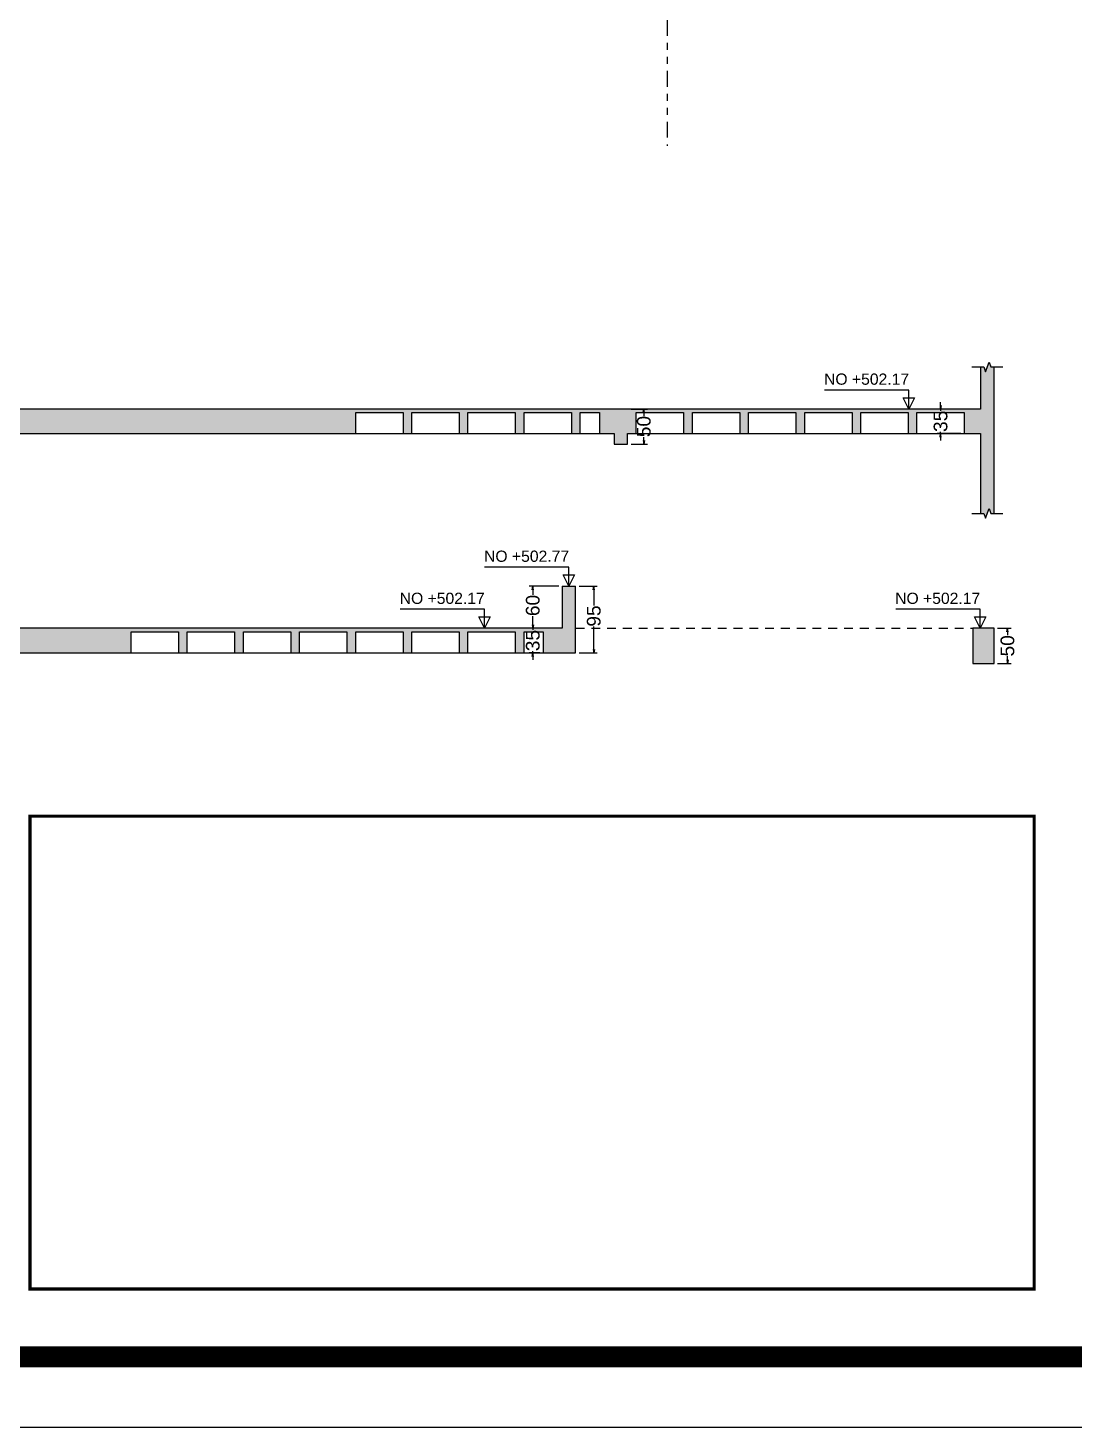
# Model space of a CAD drawing. Header units: millimetres. Extents: x -967 to 563, y -1588 to 506.
# Drawn here: x 87.05 to 101.96, y -295.37 to -275.43 of the extents above; entities that cross this region are included whole.
import ezdxf
from ezdxf.enums import TextEntityAlignment as Align

# ---------------------------------------------------------------- set-up
doc = ezdxf.new("R2010")
doc.units = ezdxf.units.MM
for name, pattern in [('CYPE_RAYAPUNTOPUNTO', [0.45, 0.225, -0.075, 0, -0.075, 0, -0.075]), ('DASHDOT', [1, 0.5, -0.25, 0, -0.25]), ('HIDDEN2', [0.1875, 0.125, -0.0625])]:
    doc.linetypes.add(name, pattern=pattern)
for name, color, linetype in [('00 - IMPPER - FOLHA - BORDAS', 1, 'Continuous'), ('18', 7, 'Continuous'), ('A_htc_alv', 7, 'Continuous'), ('AR-COTA-EXE-50', 7, 'Continuous'), ('COMP_INDNIVEL', 4, 'Continuous'), ('COMP_NIVEL', 4, 'Continuous'), ('EIXOS', 8, 'DASHDOT')]:
    doc.layers.add(name, color=color, linetype=linetype)
doc.layers.add('SECAO_COTAS', color=3, linetype='Continuous', lineweight=0)
doc.styles.add('ARIAL', font='arial.ttf')
doc.dimstyles.new('COTAS CORTE', dxfattribs={"dimtxt": 0.133333, "dimasz": 0.05, "dimexe": 0.05, "dimexo": 0.05, "dimgap": 0.01, "dimtad": 0, "dimdec": 1, "dimlfac": 100, "dimzin": 9, "dimdsep": 46, "dimtxsty": 'ARIAL', "dimblk": 'OPEN', "dimcen": 1.5, "dimadec": 0, "dimazin": 0, "dimtfac": 1, "dimtdec": 1, "dimtmove": 0, "dimatfit": 1, "dimldrblk": 'OPEN', "dimfxl": 1, "dimarcsym": 0})

# ---------------------------------------------------------------- blocks, each defined once
blk = doc.blocks.new('a0 impper')
at = {"layer": '00 - IMPPER - FOLHA - BORDAS'}
blk.add_lwpolyline([(2701.089, 1145.411), (2701.089, 1115.711), (2819.989, 1115.711), (2819.989, 1199.811), (2702.589, 1199.811)], dxfattribs=at)
at = {"layer": '00 - IMPPER - FOLHA - BORDAS', "const_width": 0.3}
blk.add_lwpolyline([(2703.589, 1116.711), (2818.989, 1116.711), (2818.989, 1198.811), (2703.589, 1198.811)], close=True, dxfattribs=at)
blk = doc.blocks.new('_Open')
at = {"color": 0, "linetype": 'ByBlock', "lineweight": -2}
for p, q in [((-1, 0.17), (0, 0)), ((-1, -0.17), (0, 0)), ((0, 0), (-1, 0))]:
    blk.add_line(p, q, dxfattribs=at)
blk = doc.blocks.new('*D885')
at = {"layer": 'AR-COTA-EXE-50', "color": 0, "linetype": 'ByBlock', "lineweight": -2, "transparency": 16777216}
for p, q in [((95.646, -280.857), (95.878, -280.857)), ((95.828, -280.907), (95.828, -280.958)), ((95.646, -281.357), (95.878, -281.357)), ((95.828, -281.307), (95.828, -281.257))]:
    blk.add_line(p, q, dxfattribs=at)
at = {"layer": 'Defpoints', "color": 0, "linetype": 'ByBlock', "transparency": 16777216}
for p in [(95.596, -280.857), (95.828, -280.857), (95.596, -281.357)]:
    blk.add_point(p, dxfattribs=at)
at = {"layer": 'AR-COTA-EXE-50', "color": 0, "linetype": 'ByBlock', "lineweight": -2, "transparency": 16777216, "xscale": 0.05, "yscale": 0.05, "zscale": 0.05}
for p, rotation in [((95.828, -280.857), 90), ((95.828, -281.357), 270)]:
    blk.add_blockref('_Open', p, dxfattribs=dict(at, rotation=rotation))
at = {"layer": 'AR-COTA-EXE-50', "color": 0, "linetype": 'ByBlock', "transparency": 16777216, "insert": (95.828, -281.107), "char_height": 0.195, "attachment_point": 5, "rotation": 90, "style": 'ARIAL'}
blk.add_mtext('50', dxfattribs=at)
blk = doc.blocks.new('*D886')
at = {"layer": 'AR-COTA-EXE-50', "color": 0, "linetype": 'ByBlock', "lineweight": -2, "transparency": 16777216}
for p, q in [((100.055, -280.807), (100.055, -280.757)), ((100.342, -280.857), (100.005, -280.857)), ((100.055, -280.857), (100.055, -280.882)), ((100.342, -281.207), (100.005, -281.207)), ((100.055, -281.207), (100.055, -281.183)), ((100.055, -281.257), (100.055, -281.307))]:
    blk.add_line(p, q, dxfattribs=at)
at = {"layer": 'Defpoints', "color": 0, "linetype": 'ByBlock', "transparency": 16777216}
for p in [(100.055, -280.857), (100.392, -280.857), (100.392, -281.207)]:
    blk.add_point(p, dxfattribs=at)
at = {"layer": 'AR-COTA-EXE-50', "color": 0, "linetype": 'ByBlock', "lineweight": -2, "transparency": 16777216, "xscale": 0.05, "yscale": 0.05, "zscale": 0.05}
for p, rotation in [((100.055, -280.857), 270), ((100.055, -281.207), 90)]:
    blk.add_blockref('_Open', p, dxfattribs=dict(at, rotation=rotation))
at = {"layer": 'AR-COTA-EXE-50', "color": 0, "linetype": 'ByBlock', "transparency": 16777216, "insert": (100.055, -281.032), "char_height": 0.195, "attachment_point": 5, "rotation": 90, "style": 'ARIAL'}
blk.add_mtext('35', dxfattribs=at)
blk = doc.blocks.new('*D888')
at = {"layer": 'AR-COTA-EXE-50', "color": 0, "linetype": 'ByBlock', "lineweight": -2, "transparency": 16777216}
for p, q in [((94.246, -283.932), (94.246, -283.882)), ((94.346, -283.982), (94.196, -283.982)), ((94.246, -283.982), (94.246, -284.006)), ((94.346, -284.332), (94.196, -284.332)), ((94.246, -284.332), (94.246, -284.307)), ((94.246, -284.382), (94.246, -284.432))]:
    blk.add_line(p, q, dxfattribs=at)
at = {"layer": 'Defpoints', "color": 0, "linetype": 'ByBlock', "transparency": 16777216}
for p in [(94.246, -283.982), (94.396, -283.982), (94.396, -284.332)]:
    blk.add_point(p, dxfattribs=at)
at = {"layer": 'AR-COTA-EXE-50', "color": 0, "linetype": 'ByBlock', "lineweight": -2, "transparency": 16777216, "xscale": 0.05, "yscale": 0.05, "zscale": 0.05}
for p, rotation in [((94.246, -283.982), 270), ((94.246, -284.332), 90)]:
    blk.add_blockref('_Open', p, dxfattribs=dict(at, rotation=rotation))
at = {"layer": 'AR-COTA-EXE-50', "color": 0, "linetype": 'ByBlock', "transparency": 16777216, "insert": (94.246, -284.157), "char_height": 0.195, "attachment_point": 5, "rotation": 90, "style": 'ARIAL'}
blk.add_mtext('35', dxfattribs=at)
blk = doc.blocks.new('*D889')
at = {"layer": 'AR-COTA-EXE-50', "color": 0, "linetype": 'ByBlock', "lineweight": -2, "transparency": 16777216}
for p, q in [((100.866, -283.982), (101.058, -283.982)), ((101.008, -284.032), (101.008, -284.082)), ((100.866, -284.482), (101.058, -284.482)), ((101.008, -284.432), (101.008, -284.381))]:
    blk.add_line(p, q, dxfattribs=at)
at = {"layer": 'Defpoints', "color": 0, "linetype": 'ByBlock', "transparency": 16777216}
for p in [(100.816, -283.982), (101.008, -283.982), (100.816, -284.482)]:
    blk.add_point(p, dxfattribs=at)
at = {"layer": 'AR-COTA-EXE-50', "color": 0, "linetype": 'ByBlock', "lineweight": -2, "transparency": 16777216, "xscale": 0.05, "yscale": 0.05, "zscale": 0.05}
for p, rotation in [((101.008, -283.982), 90), ((101.008, -284.482), 270)]:
    blk.add_blockref('_Open', p, dxfattribs=dict(at, rotation=rotation))
at = {"layer": 'AR-COTA-EXE-50', "color": 0, "linetype": 'ByBlock', "transparency": 16777216, "insert": (101.008, -284.232), "char_height": 0.195, "attachment_point": 5, "rotation": 90, "style": 'ARIAL'}
blk.add_mtext('50', dxfattribs=at)
blk = doc.blocks.new('EIXOS DE OBRA TERREO1')
at = {"layer": 'EIXOS', "linetype": 'CYPE_RAYAPUNTOPUNTO'}
blk.add_line((768.3342, -130.4804), (768.3342, -190.271), dxfattribs=at)
blk = doc.blocks.new('*D867')
at = {"layer": 'AR-COTA-EXE-50', "color": 0, "linetype": 'ByBlock', "lineweight": -2, "transparency": 16777216}
for p, q in [((94.616, -283.382), (94.196, -283.382)), ((94.246, -283.432), (94.246, -283.507)), ((94.246, -283.932), (94.246, -283.807)), ((94.616, -283.982), (94.196, -283.982))]:
    blk.add_line(p, q, dxfattribs=at)
at = {"layer": 'Defpoints', "color": 0, "linetype": 'ByBlock', "transparency": 16777216}
for p in [(94.246, -283.382), (94.666, -283.382), (94.666, -283.982)]:
    blk.add_point(p, dxfattribs=at)
at = {"layer": 'AR-COTA-EXE-50', "color": 0, "linetype": 'ByBlock', "lineweight": -2, "transparency": 16777216, "xscale": 0.05, "yscale": 0.05, "zscale": 0.05}
for p, rotation in [((94.246, -283.382), 90), ((94.246, -283.982), 270)]:
    blk.add_blockref('_Open', p, dxfattribs=dict(at, rotation=rotation))
at = {"layer": 'AR-COTA-EXE-50', "color": 0, "linetype": 'ByBlock', "transparency": 16777216, "insert": (94.246, -283.657), "char_height": 0.195, "attachment_point": 5, "rotation": 90, "style": 'ARIAL'}
blk.add_mtext('60', dxfattribs=at)
blk = doc.blocks.new('*D868')
at = {"layer": 'AR-COTA-EXE-50', "color": 0, "linetype": 'ByBlock', "lineweight": -2, "transparency": 16777216}
for p, q in [((94.906, -283.382), (95.165, -283.382)), ((95.115, -283.432), (95.115, -283.657)), ((95.115, -284.282), (95.115, -283.958)), ((94.906, -284.332), (95.165, -284.332))]:
    blk.add_line(p, q, dxfattribs=at)
at = {"layer": 'Defpoints', "color": 0, "linetype": 'ByBlock', "transparency": 16777216}
for p in [(94.856, -283.382), (95.115, -283.382), (94.856, -284.332)]:
    blk.add_point(p, dxfattribs=at)
at = {"layer": 'AR-COTA-EXE-50', "color": 0, "linetype": 'ByBlock', "lineweight": -2, "transparency": 16777216, "xscale": 0.05, "yscale": 0.05, "zscale": 0.05}
for p, rotation in [((95.115, -283.382), 90), ((95.115, -284.332), 270)]:
    blk.add_blockref('_Open', p, dxfattribs=dict(at, rotation=rotation))
at = {"layer": 'AR-COTA-EXE-50', "color": 0, "linetype": 'ByBlock', "transparency": 16777216, "insert": (95.115, -283.807), "char_height": 0.195, "attachment_point": 5, "rotation": 90, "style": 'ARIAL'}
blk.add_mtext('95', dxfattribs=at)

msp = doc.modelspace()

# ---------------------------------------------------------------- hatches: boundary and pattern name
at = {"layer": 'A_htc_alv', "linetype": 'ByBlock'}
h = msp.add_hatch(color=8, dxfattribs=at)
h.dxf.hatch_style = 1
h.paths.add_polyline_path([(74.3647, -281.2075), (74.3657, -281.2075), (74.3657, -282.6575), (74.4097, -282.6575), (74.4347, -282.7262), (74.4847, -282.5888), (74.5097, -282.6575), (74.5557, -282.6575), (74.5557, -281.2075), (74.9332, -281.2075), (74.9332, -280.9075), (75.6077, -280.9075), (75.6077, -281.2075), (75.7327, -281.2075), (75.7327, -280.9075), (76.4072, -280.9075), (76.4072, -281.2075), (76.5322, -281.2075), (76.5322, -280.9075), (77.2067, -280.9075), (77.2067, -281.2075), (79.7302, -281.2075), (79.7302, -280.9075), (80.4047, -280.9075), (80.4047, -281.2075), (80.5297, -281.2075), (80.5297, -280.9075), (81.2042, -280.9075), (81.2042, -281.2075), (81.3292, -281.2075), (81.3292, -280.9075), (82.0037, -280.9075), (82.0037, -281.2075), (91.7227, -281.2075), (91.7227, -280.9075), (92.3972, -280.9075), (92.3972, -281.2075), (92.5222, -281.2075), (92.5222, -280.9075), (93.1967, -280.9075), (93.1967, -281.2075), (93.3217, -281.2075), (93.3217, -280.9075), (93.9962, -280.9075), (93.9962, -281.2075), (94.1212, -281.2075), (94.1212, -280.9075), (94.7957, -280.9075), (94.7957, -281.2075), (94.9207, -281.2075), (94.9207, -280.9075), (95.1952, -280.9075), (95.1952, -281.2075), (95.4057, -281.2075), (95.4057, -281.3575), (95.5957, -281.3575), (95.5957, -281.2075), (95.7202, -281.2075), (95.7202, -280.9075), (96.3947, -280.9075), (96.3947, -281.2075), (96.5197, -281.2075), (96.5197, -280.9075), (97.1942, -280.9075), (97.1942, -281.2075), (97.3192, -281.2075), (97.3192, -280.9075), (97.9937, -280.9075), (97.9937, -281.2075), (98.1187, -281.2075), (98.1187, -280.9075), (98.7932, -280.9075), (98.7932, -281.2075), (98.9182, -281.2075), (98.9182, -280.9075), (99.5927, -280.9075), (99.5927, -281.2075), (99.7177, -281.2075), (99.7177, -280.9075), (100.3922, -280.9075), (100.3922, -281.2075), (100.6257, -281.2075), (100.6257, -282.3454), (100.6697, -282.3454), (100.6947, -282.4141), (100.7447, -282.2767), (100.7697, -282.3454), (100.8157, -282.3454), (100.8157, -280.2575), (100.7697, -280.2575), (100.7447, -280.1888), (100.6947, -280.3261), (100.6697, -280.2575), (100.6257, -280.2575), (100.6257, -280.8575), (95.4057, -280.8575), (74.5557, -280.8575), (74.5557, -279.7575), (74.5097, -279.7575), (74.4847, -279.6888), (74.4347, -279.8262), (74.4097, -279.7575), (74.3657, -279.7575), (74.3657, -280.8575), (74.3647, -280.8575)])
h = msp.add_hatch(color=8, dxfattribs=at)
h.dxf.hatch_style = 1
h.paths.add_polyline_path([(36.8869, -283.9817), (36.8869, -285.3017), (37.0769, -285.3017), (37.0769, -284.3317), (37.3567, -284.3317), (37.3567, -284.0317), (38.0312, -284.0317), (38.0312, -284.3317), (38.1562, -284.3317), (38.1562, -284.0317), (38.8307, -284.0317), (38.8307, -284.3317), (38.9557, -284.3317), (38.9557, -284.0317), (39.6302, -284.0317), (39.6302, -284.3317), (39.7552, -284.3317), (39.7552, -284.0317), (40.4297, -284.0317), (40.4297, -284.3317), (40.5547, -284.3317), (41.2292, -284.3317), (41.3542, -284.3317), (41.3542, -284.0317), (42.0287, -284.0317), (42.0287, -284.3317), (42.1537, -284.3317), (42.1537, -284.0317), (42.8282, -284.0317), (42.8282, -284.3317), (42.9532, -284.3317), (42.9532, -284.0317), (43.6277, -284.0317), (43.6277, -284.3317), (43.7527, -284.3317), (43.7527, -284.0317), (44.4272, -284.0317), (44.4272, -284.3317), (44.5522, -284.3317), (44.5522, -284.0317), (45.2267, -284.0317), (45.2267, -284.3317), (48.9497, -284.3317), (48.9497, -284.0317), (49.2242, -284.0317), (49.2242, -284.3317), (49.3492, -284.3317), (49.3492, -284.0317), (50.0237, -284.0317), (50.0237, -284.3317), (50.1487, -284.3317), (50.1487, -284.0317), (50.8232, -284.0317), (50.8232, -284.3317), (50.9482, -284.3317), (50.9482, -284.0317), (51.6227, -284.0317), (51.6227, -284.3317), (51.7477, -284.3317), (51.7477, -284.0317), (52.4222, -284.0317), (52.4222, -284.3317), (52.5472, -284.3317), (52.5472, -284.0317), (53.2217, -284.0317), (53.2217, -284.3317), (56.5447, -284.3317), (56.5447, -284.0317), (57.2192, -284.0317), (57.2192, -284.3317), (57.3442, -284.3317), (57.3442, -284.0317), (58.0187, -284.0317), (58.0187, -284.3317), (58.1437, -284.3317), (58.1437, -284.0317), (58.8182, -284.0317), (58.8182, -284.3317), (58.9432, -284.3317), (58.9432, -284.0317), (59.6177, -284.0317), (59.6177, -284.3317), (59.7427, -284.3317), (59.7427, -284.0317), (60.4172, -284.0317), (60.4172, -284.3317), (60.5422, -284.3317), (60.5422, -284.0317), (61.2167, -284.0317), (61.2167, -284.3317), (64.5397, -284.3317), (64.5397, -284.0317), (65.2142, -284.0317), (65.2142, -284.3317), (65.3392, -284.3317), (65.3392, -284.0317), (66.0137, -284.0317), (66.0137, -284.3317), (66.1387, -284.3317), (66.1387, -284.0317), (66.8132, -284.0317), (66.8132, -284.3317), (66.9382, -284.3317), (66.9382, -284.0317), (67.6127, -284.0317), (67.6127, -284.3317), (67.7377, -284.3317), (67.7377, -284.0317), (68.4122, -284.0317), (68.4122, -284.3317), (74.9332, -284.3317), (74.9332, -284.0317), (75.6077, -284.0317), (75.6077, -284.3317), (75.7327, -284.3317), (75.7327, -284.0317), (76.4072, -284.0317), (76.4072, -284.3317), (76.5322, -284.3317), (76.5322, -284.0317), (77.2067, -284.0317), (77.2067, -284.3317), (77.3317, -284.3317), (77.3317, -284.0317), (78.0062, -284.0317), (78.0062, -284.3317), (81.3292, -284.3317), (81.3292, -284.0317), (82.0037, -284.0317), (82.0037, -284.3317), (82.1287, -284.3317), (82.1287, -284.0317), (82.8032, -284.0317), (82.8032, -284.3317), (82.9282, -284.3317), (82.9282, -284.0317), (83.6027, -284.0317), (83.6027, -284.3317), (83.7277, -284.3317), (83.7277, -284.0317), (84.4022, -284.0317), (84.4022, -284.3317), (84.5272, -284.3317), (84.5272, -284.0317), (85.2017, -284.0317), (85.2017, -284.3317), (88.5247, -284.3317), (88.5247, -284.0317), (89.1992, -284.0317), (89.1992, -284.3317), (89.3242, -284.3317), (89.3242, -284.0317), (89.9987, -284.0317), (89.9987, -284.3317), (90.1237, -284.3317), (90.1237, -284.0317), (90.7982, -284.0317), (90.7982, -284.3317), (90.9232, -284.3317), (90.9232, -284.0317), (91.5977, -284.0317), (91.5977, -284.3317), (91.7227, -284.3317), (91.7227, -284.0317), (92.3972, -284.0317), (92.3972, -284.3317), (92.5222, -284.3317), (92.5222, -284.0317), (93.1967, -284.0317), (93.1967, -284.3317), (93.3217, -284.3317), (93.3217, -284.0317), (93.9962, -284.0317), (93.9962, -284.3317), (94.1212, -284.3317), (94.1212, -284.0317), (94.3957, -284.0317), (94.3957, -284.3317), (94.6657, -284.3317), (94.7097, -284.3317), (94.7347, -284.3317), (94.7847, -284.3317), (94.8097, -284.3317), (94.8557, -284.3317), (94.8557, -283.3817), (94.8097, -283.3817), (94.7847, -283.3817), (94.7347, -283.3817), (94.7097, -283.3817), (94.6657, -283.3817), (94.6657, -283.9817)])
h = msp.add_hatch(color=8, dxfattribs=at)
h.dxf.hatch_style = 1
h.paths.add_polyline_path([(100.8157, -283.9817), (100.5157, -283.9817), (100.5157, -284.4817), (100.8157, -284.4817)])

# ---------------------------------------------------------------- linework, layer by layer
at = {"layer": '18'}
for p, q in [((100.6257, -280.2575), (100.6257, -280.8575)), ((100.8157, -282.3454), (100.8157, -280.2575)), ((95.4057, -280.8575), (74.5557, -280.8575)), ((91.7227, -281.2075), (91.7227, -280.9075)), ((91.7227, -280.9075), (92.3972, -280.9075)), ((92.3972, -280.9075), (92.3972, -281.2075)), ((92.5222, -281.2075), (92.5222, -280.9075)), ((92.5222, -280.9075), (93.1967, -280.9075)), ((93.1967, -280.9075), (93.1967, -281.2075)), ((93.3217, -281.2075), (93.3217, -280.9075)), ((93.3217, -280.9075), (93.9962, -280.9075)), ((93.9962, -280.9075), (93.9962, -281.2075)), ((94.1212, -281.2075), (94.1212, -280.9075)), ((94.1212, -280.9075), (94.7957, -280.9075)), ((94.7957, -280.9075), (94.7957, -281.2075)), ((94.9207, -281.2075), (94.9207, -280.9075)), ((94.9207, -280.9075), (95.1952, -280.9075)), ((95.1952, -280.9075), (95.1952, -281.2075)), ((100.6257, -280.8575), (95.4057, -280.8575)), ((95.7202, -281.2075), (95.7202, -280.9075)), ((95.7202, -280.9075), (96.3947, -280.9075)), ((96.3947, -280.9075), (96.3947, -281.2075)), ((96.5197, -281.2075), (96.5197, -280.9075)), ((96.5197, -280.9075), (97.1942, -280.9075)), ((97.1942, -280.9075), (97.1942, -281.2075)), ((97.3192, -281.2075), (97.3192, -280.9075)), ((97.3192, -280.9075), (97.9937, -280.9075)), ((97.9937, -280.9075), (97.9937, -281.2075)), ((98.1187, -281.2075), (98.1187, -280.9075)), ((98.1187, -280.9075), (98.7932, -280.9075)), ((98.7932, -280.9075), (98.7932, -281.2075)), ((98.9182, -281.2075), (98.9182, -280.9075)), ((98.9182, -280.9075), (99.5927, -280.9075)), ((99.5927, -280.9075), (99.5927, -281.2075)), ((99.7177, -281.2075), (99.7177, -280.9075)), ((99.7177, -280.9075), (100.3922, -280.9075)), ((100.3922, -280.9075), (100.3922, -281.2075)), ((82.0037, -281.2075), (91.7227, -281.2075)), ((91.7227, -281.2075), (95.1952, -281.2075)), ((92.3972, -281.2075), (92.5222, -281.2075)), ((93.1967, -281.2075), (93.3217, -281.2075)), ((93.9962, -281.2075), (94.1212, -281.2075)), ((94.7957, -281.2075), (94.9207, -281.2075)), ((95.1952, -281.2075), (95.4057, -281.2075)), ((95.4057, -281.2075), (95.4057, -281.3575)), ((95.4057, -281.3575), (95.5957, -281.3575)), ((95.5957, -281.3575), (95.5957, -281.2075)), ((95.5957, -281.2075), (95.7202, -281.2075)), ((95.7202, -281.2075), (100.3922, -281.2075)), ((96.3947, -281.2075), (96.5197, -281.2075)), ((97.1942, -281.2075), (97.3192, -281.2075)), ((97.9937, -281.2075), (98.1187, -281.2075)), ((98.7932, -281.2075), (98.9182, -281.2075)), ((99.5927, -281.2075), (99.7177, -281.2075)), ((100.3922, -281.2075), (100.6257, -281.2075)), ((100.6257, -281.2075), (100.6257, -282.3454)), ((94.6657, -283.3817), (94.6657, -283.9817)), ((94.6657, -283.3817), (94.8557, -283.3817)), ((94.8557, -284.3317), (94.8557, -283.3817)), ((94.6657, -283.9817), (36.8869, -283.9817)), ((88.5247, -284.3317), (88.5247, -284.0317)), ((88.5247, -284.0317), (89.1992, -284.0317)), ((89.1992, -284.0317), (89.1992, -284.3317)), ((89.3242, -284.3317), (89.3242, -284.0317)), ((89.3242, -284.0317), (89.9987, -284.0317)), ((89.9987, -284.0317), (89.9987, -284.3317)), ((90.1237, -284.3317), (90.1237, -284.0317)), ((90.1237, -284.0317), (90.7982, -284.0317)), ((90.7982, -284.0317), (90.7982, -284.3317)), ((90.9232, -284.3317), (90.9232, -284.0317)), ((90.9232, -284.0317), (91.5977, -284.0317)), ((91.5977, -284.0317), (91.5977, -284.3317)), ((91.7227, -284.3317), (91.7227, -284.0317)), ((91.7227, -284.0317), (92.3972, -284.0317)), ((92.3972, -284.0317), (92.3972, -284.3317)), ((92.5222, -284.3317), (92.5222, -284.0317)), ((92.5222, -284.0317), (93.1967, -284.0317)), ((93.1967, -284.0317), (93.1967, -284.3317)), ((93.3217, -284.3317), (93.3217, -284.0317)), ((93.3217, -284.0317), (93.9962, -284.0317)), ((93.9962, -284.0317), (93.9962, -284.3317)), ((94.1212, -284.3317), (94.1212, -284.0317)), ((94.1212, -284.0317), (94.3957, -284.0317)), ((94.3957, -284.0317), (94.3957, -284.3317)), ((100.5157, -283.9817), (100.5157, -284.4817)), ((100.8157, -283.9817), (100.5157, -283.9817)), ((100.8157, -284.4817), (100.8157, -283.9817)), ((85.2017, -284.3317), (88.5247, -284.3317)), ((88.5247, -284.3317), (94.3957, -284.3317)), ((89.1992, -284.3317), (89.3242, -284.3317)), ((89.9987, -284.3317), (90.1237, -284.3317)), ((90.7982, -284.3317), (90.9232, -284.3317)), ((91.5977, -284.3317), (91.7227, -284.3317)), ((92.3972, -284.3317), (92.5222, -284.3317)), ((93.1967, -284.3317), (93.3217, -284.3317)), ((93.9962, -284.3317), (94.1212, -284.3317)), ((94.3957, -284.3317), (94.8557, -284.3317)), ((100.5157, -284.4817), (100.8157, -284.4817))]:
    msp.add_line(p, q, dxfattribs=at)
at = {"layer": '18', "linetype": 'HIDDEN2'}
msp.add_line((94.8557, -283.9817), (100.5157, -283.9817), dxfattribs=at)
at = {"layer": '18'}
for points in [[(100.4989, -280.2575), (100.6697, -280.2575), (100.6947, -280.3261), (100.7447, -280.1888), (100.7697, -280.2575), (100.9434, -280.2575)], [(100.4989, -282.3454), (100.6697, -282.3454), (100.6947, -282.4141), (100.7447, -282.2767), (100.7697, -282.3454), (100.9434, -282.3454)]]:
    msp.add_lwpolyline(points, dxfattribs=at)
at = {"layer": 'COMP_INDNIVEL'}
for points in [[(99.6039, -280.8575), (99.6039, -280.5875), (98.4021, -280.5875)], [(94.7607, -283.3817), (94.7607, -283.1117), (93.5589, -283.1117)], [(93.5591, -283.9817), (93.5591, -283.7117), (92.3573, -283.7117)], [(100.6168, -283.9817), (100.6168, -283.7117), (99.415, -283.7117)]]:
    msp.add_lwpolyline(points, dxfattribs=at)
for points in [[(99.6039, -280.8575), (99.5229, -280.6955), (99.6849, -280.6955), (99.6039, -280.8575)], [(94.7607, -283.3817), (94.6797, -283.2197), (94.8417, -283.2197), (94.7607, -283.3817)], [(93.5591, -283.9817), (93.4781, -283.8197), (93.6401, -283.8197), (93.5591, -283.9817)], [(100.6168, -283.9817), (100.5358, -283.8197), (100.6978, -283.8197), (100.6168, -283.9817)]]:
    msp.add_lwpolyline(points, close=True, dxfattribs=at)
at = {"layer": 'SECAO_COTAS', "color": 6, "const_width": 0.045}
msp.add_lwpolyline([(87.0833, -286.6595), (101.3871, -286.6595), (101.3871, -293.3995), (87.0833, -293.3995)], close=True, dxfattribs=at)

# ---------------------------------------------------------------- block references
msp.add_blockref('a0 impper', (-2680.1975, -1411.0778))
at = {"color": 9, "linetype": 'ByBlock'}
msp.add_blockref('EIXOS DE OBRA TERREO1', (-672.1735, -86.8324), dxfattribs=at)

# ---------------------------------------------------------------- texts
at = {"layer": 'COMP_NIVEL', "style": 'ARIAL'}
for s, p in [('NO +502.17', (99.6062, -280.5104)), ('NO +502.77', (94.763, -283.0346)), ('NO +502.17', (93.5614, -283.6346)), ('NO +502.17', (100.6191, -283.6346))]:
    msp.add_text(s, height=0.16, dxfattribs=at).set_placement(p, align=Align.RIGHT)

# ---------------------------------------------------------------- dimensions: what is measured, and where the dimension line sits
at = {"layer": 'AR-COTA-EXE-50', "color": 0, "linetype": 'ByBlock'}
for base, p1, p2, picture, middle in [((100.055, -280.8575), (100.3922, -281.2075), (100.3922, -280.8575), '*D886', (100.055, -281.0325)), ((95.8278, -280.8575), (95.5957, -281.3575), (95.5957, -280.8575), '*D885', (95.8278, -281.1075)), ((101.0083, -283.9817), (100.8157, -284.4817), (100.8157, -283.9817), '*D889', (101.0083, -284.2317))]:
    dim = msp.add_linear_dim(base=base, p1=p1, p2=p2, angle=90, dimstyle='COTAS CORTE', override={"dimtxt": 0.195}, dxfattribs=at)
    dim.commit()
    dim.dimension.update_dxf_attribs({"geometry": picture, "text_midpoint": middle})
for base, p1, p2, picture, middle in [((94.2456, -283.3817), (94.6657, -283.9817), (94.6657, -283.3817), '*D867', (94.2456, -283.6568)), ((95.1147, -283.3817), (94.8557, -284.3317), (94.8557, -283.3817), '*D868', (95.1147, -283.8072)), ((94.2456, -283.9817), (94.3957, -284.3317), (94.3957, -283.9817), '*D888', (94.2456, -284.1567))]:
    dim = msp.add_linear_dim(base=base, p1=p1, p2=p2, angle=90, dimstyle='COTAS CORTE', override={"dimtxt": 0.195}, dxfattribs=at)
    dim.commit()
    dim.dimension.update_dxf_attribs({"geometry": picture, "text_midpoint": middle, "dimtype": 160})

doc.saveas('drawing.dxf')
